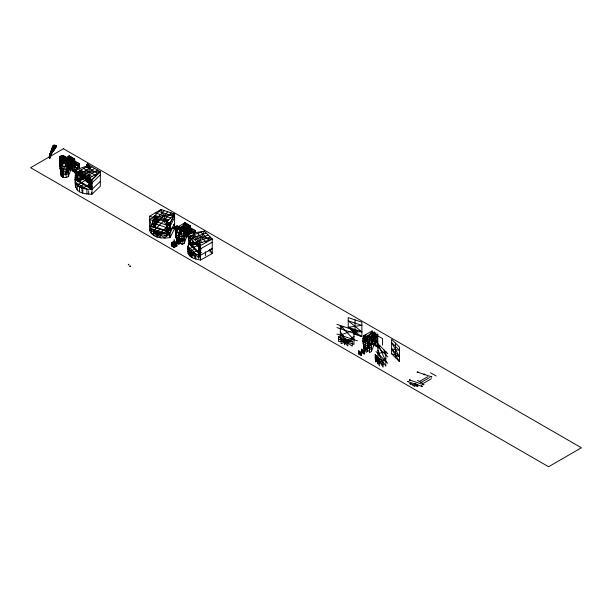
<?xml version="1.0" encoding="UTF-8"?>
<svg xmlns="http://www.w3.org/2000/svg" width="612" height="612" viewBox="0 0 612 612"><rect width="100%" height="100%" fill="white"/><g stroke="black" fill="none" stroke-linecap="round" stroke-linejoin="round"><path stroke-width="0.92" d="M65.323 157.797L64.283 156.297L62.722 156.412L61.322 157.498L60.902 161.117L60.167 162.448L60.55 163.932L61.361 164.429L62.745 164.184L64.719 162.417L64.237 163.412L69.11 164.743M60.726 157.276L60.726 156.527L61.889 155.639C65.813 155.532 67.343 159.556 67.159 162.823L68.896 164.613L69.936 164.077L67.182 161.951L66.249 160.268M61.437 156.695L61.889 155.639L64.031 156.167L64.359 157.238M61.858 168.162L62.194 176.791M64.031 156.167L61.445 155.938L60.244 156.603L59.364 158.363L59.999 161.239L60.404 159.602L60.733 160.726L59.953 160.581L59.525 157.697L61.889 155.639L63.021 156.29M61.047 162.157L60.81 163.679L61.361 164.429L62.745 164.184L62.355 162.364C60.795 161.798 60.71 159.212 62.003 158.233L60.81 157.276L59.777 157.284L60.611 158.845L63.495 159.992L65.897 158.508L65.859 157.598C64.168 154.79 61.598 159.449 59.525 157.697L60.343 159.181C59.54 161.874 61.384 164.261 64.314 162.371L60.886 162.211L63.189 161.836L63.946 162.279L66.784 161.048L65.935 157.575L64.206 156.58M59.616 158.026L59.402 158.952L60.557 159.793L60.045 161.836L61.276 162.54L61.361 164.429L61.284 163.886M51.615 151.348L52.295 151.753L50.987 151.24L50.146 153.887L50.934 154.201C50.069 154.109 49.633 154.53 50.895 154.056L50.184 153.796L49.205 157.491L49.549 157.988L50.146 153.887L52.487 146.857L53.382 145.342L55.026 145.274L56.465 145.947L55.707 147.875L50.895 154.056L49.993 157.896L50.238 154.224L51.882 148.456L53.382 145.342L55.026 145.274L55.501 146.253L52.295 151.753C46.826 169.096 50.964 145.159 56.465 145.947L52.433 152.457L51.806 152.35M60.129 159.548L59.372 160.245L60.083 163.496L59.945 168.422L61.078 171.88L61.353 176.31L63.028 177.273L66.326 177.625L68.284 176.493L71.489 168.201L74.687 172.791L79.43 163.618L73.853 160.398L69.11 163.136L67.442 162.654M66.326 177.625C65.109 172.102 66.938 166.426 65.844 160.987C65.407 158.699 63.518 155.792 60.894 156.06L59.861 157.697L59.968 157.001L61.445 155.938L63.61 155.907M67.182 161.951L67.159 162.823L65.591 163.84L63.319 163.481L61.315 163.978M49.656 157.988C49.082 155.716 51.24 151.791 50.13 155.953C48.646 159.281 50.077 152.472 50.398 154.285L50.36 153.742L49.419 157.797L49.801 156.221L50.375 156.527L49.993 157.896M50.268 153.826L49.488 156.863L50.551 153.826L50.391 154.522M64.933 163.595L64.008 163.549L63.877 160.971L61.85 157.873M66.295 158.355L66.846 159.678L65.844 160.987L63.855 161.706L61.2 159.984L60.251 162.218L60.282 161.56M64.314 162.371L62.164 163.595L60.863 163.251L60.29 162.119L61.919 163.06L62.126 164.368L60.55 163.932L60.649 162.968L61.016 163.442M50.574 154.232L50.13 153.987L49.442 156.794L50.13 155.792C49.404 155.027 50.643 156.159 49.656 156.779L49.243 156.557L49.649 156.947L50.123 155.632M60.917 171.345L60.749 169.593L60.749 174.405L61.353 176.31L60.687 165.584M49.901 157.72L50.054 154.285C49.947 153.78 49.381 162.042 49.733 155.578M178.566 226.8L176.922 225.843L175.239 227.136L176.593 227.618L177.503 228.804C175.912 232.009 173.969 238.083 178.505 239.805L180.234 238.802L180.234 243.392L178.888 244.165L177.22 243.201C176.157 237.861 175.162 232.667 175.239 227.136L176.922 225.843L178.566 226.478L182.192 228.574L182.192 230.992M363.872 349.414C364.186 344.824 361.225 340.173 363.857 335.736L365.831 334.596L365.823 341.672L363.605 342.95L364.477 351.311L365.823 350.538L365.823 347.578L364.224 348.496M371.408 348.534L369.449 349.666L368.676 346.637L368.439 341.94L369.434 338.956L371.408 337.816L371.408 351.502L369.449 352.634L369.434 338.956L377.811 334.114L377.811 347.8L374.605 343.21L371.408 351.502M50.322 154.4C49.656 153.482 50.758 155.341 50.658 153.88M62.003 158.233L63.426 160.428L60.473 160.115L59.899 158.959L60.129 157.154L61.101 156.182L62.814 155.884L65.859 157.598L66.555 158.753L67.06 162.44L65.507 163.465L63.419 163.205L63.12 160.91L66.371 159.541L64.956 156.687L65.859 157.598M88.067 178.49L87.547 179.232L87.684 180.938L87.638 178.245L87.195 178.612L87.845 181.68L88.503 179.362L87.853 178.367L87.853 181.688L89.933 181.626L88.495 181.32M63.61 174.397C63.151 170.427 64 165.6 67.435 162.96L74.687 159.112L74.687 172.791L69.11 163.136L69.11 155.892L65.912 157.735M60.083 163.496L61.246 165.095L61.078 171.88L62.753 172.844L66.012 173.234L68.284 171.918L68.98 170.457L69.936 164.077L66.241 161.499M61.246 165.095L62.914 166.059L63.028 177.273L62.432 174.749L61.537 174.236L60.932 172.752M69.615 166.433L74.687 159.112L69.11 155.892L66.976 162.05L68.284 162.807L67.297 169.333L66.012 173.234L66.218 171.865M188.603 238.558L188.603 224.872L179.607 230.066L178.023 235.804L178.635 241.35L182.185 241.556L184.143 240.424L185.796 230.969L184.143 229.699L182.185 241.556L178.635 241.35L176.967 240.386L175.445 233.134L175.437 229.347M86.72 164.888L87.332 164.835L88.449 166.862L88.488 167.994L87.432 167.612L86.72 164.888L87.508 163.871L89.574 165.653L90.354 168.392M60.557 159.793L60.489 160.298L59.739 158.301L60.534 160.359L60.091 162.126M87.08 167.382L87.049 164.467L88.12 164.376L89.574 165.653L89.635 168.308M60.473 160.115L60.282 162.256M182.843 235.283L184.143 234.534L185.398 235.253C182.345 237.02 177.931 236.844 175.522 234.075L176.593 227.618L177.74 226.624L178.566 226.478L178.566 228.896M363.605 342.95L365.196 337.212L374.184 332.018L374.184 345.711M369.457 348.894L369.457 350.37L366.152 352.283L365.28 343.921L366.863 338.184L375.86 332.989L375.86 346.675M180.792 230.487C179.324 233.983 178.49 238.496 181.389 241.518M55.707 147.875L55.386 145.84L54.261 145.266L54.782 145.824L55.914 145.694L52.869 146.322L53.412 147.431L55.065 148.303L54.629 148.15L55.707 147.875L55.394 147.018L55.883 146.811M62.577 176.378L62.944 174.359L63.449 174.206M80.478 175.69L80.868 175.866L80.524 175.43M50.008 155.563C49.197 161.614 49.419 154.178 50.391 156.534L50 157.743L50.069 156.366M87.508 163.871L86.805 166.701L87.371 167.038L89.413 166.15L87.753 164.077L87.332 164.835L88.12 164.376M50.391 154.209L50.046 154.086M50.23 154.125L50.207 154.538M175.644 236.293L175.835 235.299M176.187 236.966L176.608 236.722L176.042 237.716L176.669 238.795M52.425 147.171L54.131 148.356L55.065 148.303M89.268 181.764L89.566 179.24L87.547 179.232M60.343 159.181L60.81 157.276L62.814 155.884L62.355 156.328M189.559 244.242L190.684 238.925L192.658 237.678L206.32 233.126M196.108 254.11L198.571 258.088L199.244 254.898M199.42 254.102L200.545 248.786L212.234 242.26M59.945 159.457L59.762 160.306L60.565 161.331L60.32 159.663M87.661 178.689L87.57 180.471L89.054 180.265L89.276 180.792L89.803 180.295L88.679 180.869L88.541 180.402L89.536 180.081M50.299 153.803L49.993 154.377M50.161 156.366L49.84 157.812L50.329 156.504M62.08 165.577L62.646 163.442M198.571 258.088L198.571 243.591L204.347 231.152L190.684 235.704L190.684 245.366L196.528 242.107L188.71 243.392L187.922 246.345L188.19 253.72C190.431 258.279 196.054 259.144 200.545 260.054L212.234 253.529L212.234 239.04L204.347 231.152L188.68 233.746L188.71 245.81M49.756 157.972L50.054 154.285C49.457 156.06 49.029 159.755 50.023 156.006M60.244 161.247L60.672 159.434L60.473 161.109L61.2 160.979M177.503 228.804L180.104 230.303C178.819 233.922 177.962 238.359 180.8 241.495M60.098 159.35L60.144 157.108L60.703 156.397C64.245 156.978 64.918 160.933 65.591 163.84L67.695 165.049L68.896 164.613M76.431 180.425L78.022 174.91L79.223 173.754M90.377 188.473L91.968 182.957L100.337 174.91M49.733 157.904L50.161 156.412L49.756 156.006M77.586 171.467L76.905 176.371L75.834 177.656L75.207 177.296M86.927 181.527L86.659 181.144L86.399 181.833M89.138 182.804L88.87 182.422L88.656 183.156M183.355 233.922C180.571 233.906 176.922 233.47 175.606 230.609L176.593 227.618L184.977 222.783L190.554 226.004L190.554 233.248L185.321 233.853M60.068 158.018L61.927 159.089L64.268 156.718L65.277 157.598L63.074 159.189L60.611 158.845L59.525 157.697M150.82 227.259L149.649 230.732C153.214 238.374 162.907 238.665 170.136 237.563L174.611 228.536L174.611 214.047L160.948 209.488L149.626 216.258M151.11 226.386L153.061 220.595L155.693 217.971M165.202 235.383L166.724 236.423L167.749 233.386L170.136 237.563L170.136 223.074L174.611 214.047L153.061 217.382L153.061 227.037L160.948 219.15M168.185 232.078L170.136 226.295L174.611 217.268M66.448 158.837L66.93 161.576L65.254 162.524L64.008 162.754L62.309 161.897L60.412 162.318L61.093 160.474M87.998 181.596L87.08 178.727L86.613 179.676L87.47 179.354L87.853 178.367L87.837 180.318M182.843 228.949C180.884 232.92 180.548 237.418 182.185 241.556M50.153 156.213L49.61 157.712L49.205 157.491M63.419 163.205L62.462 164.276M178.054 243.683L179.125 240.692M59.976 159.028L59.685 159.816L60.443 160.252M176.095 231.412L177.197 228.406M87.807 182.185C88.006 180.869 89.819 182.277 88.419 182.46C87.134 182.667 88.663 180.953 88.434 181.925M61.162 163.022L60.359 162.96L60.29 162.119L60.305 163.389L61.215 163.373L60.565 163.006M178.888 244.165L178.635 241.35L182.185 244.517L184.143 243.385L187.349 235.092L188.947 237.395M60.19 162.792L60.366 162.341M80.172 174.535L80.547 174.749L80.271 174.282M80.386 174.695L80.348 174.336M63.266 160.612L61.889 160.558L59.624 159.265L60.527 158.286L59.777 157.284M61.192 156.55L61.445 155.938L62.034 156.052M62.019 156.817L60.611 158.845L60.81 157.276M87.371 167.038L87.615 166.495L86.805 166.701M49.656 156.779L50.13 155.792M153.061 227.037L155.295 222.523M160.145 219.632L149.649 225.897L151.371 228.636L151.371 233.463L170.136 232.728L174.611 223.709L173.295 225.017M357.377 331.207L336.914 324.36M88.541 180.402L88.679 180.869L89.513 180.532L89.069 180.211L89.566 179.24L88.503 179.362M49.327 156.481L49.809 155.509M69.11 169.578L73.853 160.398L77.058 164.988L71.482 161.767L79.43 163.618L79.43 169.249M184.977 236.469L189.712 227.289L195.289 230.51L195.289 232.927M193.713 233.57L195.289 230.51L187.349 228.658L192.925 231.879L189.712 227.289L184.977 230.028L176.455 227.84M157.162 219.846L153.65 226.448L167.313 230.999M49.488 156.863L50.016 155.892M170.228 225.224L166.724 231.596L172.377 228.215M60.94 158.118L62.409 160.413L61.131 160.673L61.889 160.558L62.355 162.364L61.2 162.792M87.08 178.727L86.613 179.676L87.929 179.614L87.287 179.989M174.183 247.531L176.967 242.696L174.183 241.09L171.391 242.696L171.391 245.917L174.183 247.531L176.967 245.917L176.967 242.696L171.391 242.696L174.183 247.531L174.183 239.483M371.323 339.591L372.234 338.138L368.049 336.929L372.234 330.893L372.234 344.579M67.343 162.387L71.061 157.016L71.061 170.702M72.736 171.666L72.736 157.98L68.559 164.016L72.736 165.225L69.531 167.084M180.792 228.819L184.977 222.783L190.554 233.248L184.977 231.634L190.554 228.414M184.419 230.915L188.603 224.872M185.038 233.968L190.554 226.004L176.608 227.61L176.608 231.634M374.184 332.018L370.008 338.061L374.184 339.27L370.987 341.121M367.491 345.069L368.967 342.95M375.86 332.989L371.675 339.025L375.86 340.234L371.056 343.011M369.449 346.193L377.811 334.114M88.449 166.862L89.413 166.15M55.026 145.274L54.828 146.467M88.702 182.039C88.816 181.512 87.447 182.315 88.419 182.46M59.953 160.581L60.45 159.954M65.507 163.465L64.061 162.953L65.591 163.84M60.473 161.109L61.009 160.466M86.59 181.397C87.088 180.096 88.48 181.871 87.057 181.749L86.59 181.397L87.072 180.976L87.761 181.573M179.798 233.547L182.169 230.839L184.143 229.699L184.143 235.245M87.447 178.88L86.881 179.76M153.061 217.382L160.948 209.488L166.724 221.934L166.724 231.596L170.664 227.649M164.368 210.627L156.481 218.515L153.061 220.595L159.434 219.433M159.893 219.654L167.78 211.767M153.742 227.266L156.703 224.306M171.192 212.907L163.305 220.794L166.724 225.155L170.136 237.563M163.672 220.878L153.796 230.755L153.796 235.589L160.627 233.034L165.026 233.187L165.026 238.014L151.371 228.636L165.026 233.187M166.724 221.934L174.611 214.047L170.136 223.074L149.657 216.243L149.649 230.732L151.263 229.768M159.816 229.293L156.886 232.223L156.886 237.051M169.356 222.523L166.724 225.155L170.664 224.428M170.503 223.158L160.627 233.034L160.627 237.861L151.371 228.636M166.043 231.367L168.996 228.406M61.445 155.938L59.731 157.82L60.244 156.603M64.75 162.907L63.747 163.175M82.589 175.147C80.424 176.516 81.855 176.455 81.151 176.042L81.166 176.241M97.545 173.295L86.391 166.854L78.022 171.689L78.022 181.343L82.207 177.319M91.961 179.729L75.245 170.082C76.347 177.029 72.147 187.234 79.522 191.824C83.354 193.813 87.723 194.134 91.968 194.226L91.968 179.737L100.337 171.689L89.176 165.248L75.207 170.09L75.834 170.45L75.834 179.653L75.207 179.752M85.695 176.111L75.238 179.737C75.528 188.022 85.435 189.567 91.968 189.399L100.337 181.343M60.863 163.251L61.919 163.06M63.877 160.971L62.99 161.025L61.468 158.829L62.86 159.066L65.277 157.598M60.45 158.791L59.922 158.531L59.624 159.265M63.671 157.223L64.612 156.504M59.372 160.245L60.496 159.38M62.432 174.749L66.494 174.565L68.284 173.533M60.741 159.418L61.085 159.166L59.953 158.508M60.932 164.154L61.697 163.572M87.983 182.261L88.25 181.695L88.855 182.33L87.914 181.909L88.25 181.695M88.243 182.384L88.518 181.81M73.853 160.398L73.853 166.839L69.11 163.136L74.687 159.112L67.718 159.916M188.603 236.308L184.977 230.028L190.554 226.004L180.234 232.116M61.146 159.648L63.288 159.87L65.897 158.508L66.371 159.541M64.337 156.718L63.541 156.297L62.026 156.886M196.597 251.28L198.571 250.033M377.941 347.042L379.914 345.795M383.862 359.397L385.835 358.15M163.305 230.456L166.724 228.375M340.326 328.713L343.737 326.632M350.569 338.566L353.981 336.485M151.6 226.555L149.649 219.463L153.681 217.053M175.445 233.134L176.608 232.445M362.709 341.244L363.872 340.555M368.286 344.464L371.408 342.643M66.257 159.786L71.061 157.016M69.11 158.301L66.326 159.916L69.11 155.892L74.687 166.357L78.244 169.134M67.129 161.216L72.736 157.98M66.884 161.859L71.061 159.441M67.863 163.22L72.736 160.405M66.976 165.974L68.284 165.225L69.76 166.074M69.806 164.345L74.687 161.522M60.749 169.83L60.366 169.042M69.462 165.194L71.061 164.268L68.552 163.534M69.11 166.357L73.853 163.618L79.43 166.839L74.687 169.578L69.76 166.732M66.976 168.392L68.284 167.634L69.538 168.361L67.297 169.333C63.166 169.822 58.637 167.16 59.578 162.455M59.769 164.988L60.328 167.726L59.945 168.422L60.993 170.082L65.522 171.643L68.98 170.457M69.087 169.593L79.43 163.618M78.022 174.91L91.968 166.854M94.753 168.468L83.599 174.91L83.576 176.906M78.022 181.343L85.198 177.205M97.545 170.075L86.391 176.516L89.176 181.343L90.775 188.71M78.581 181.665L82.765 179.255M87.837 178.237L87.195 178.612L87.539 179.224M89.176 178.123L100.337 171.689L100.337 186.178L91.968 194.226L91.571 192.39M88.159 178.788L77.189 185.115L77.189 189.95M83.66 184.602L79.522 186.997L79.522 191.824M86.391 186.178L89.176 184.564M88.625 187.463L91.41 185.857M89.176 168.468L89.176 187.785L91.356 186.53L91.938 186.951M175.606 230.609L184.977 225.193M178.704 229.622L179.4 229.217M182.055 229.148L186.928 226.333M179.836 232.361L180.234 232.132M188.603 227.304L183.034 230.51L180.234 229.707L176.593 227.618L179.874 227.236M178.023 235.804L180.234 234.526L180.234 229.707L183.554 231.94L185.796 230.969L184.143 230.02M185.321 232.086L186.928 231.16L182.743 229.944L186.928 223.908L177.931 229.102L176.348 234.84L176.967 240.386M185.398 233.975L188.603 232.124L185.252 231.152M184.143 236.943L195.289 230.51M171.391 245.917L176.967 242.696M178.888 239.583L178.505 239.805L181.764 240.187L184.533 239.04M179.867 241.671L177.22 243.201L176.608 238.336L176.715 239.139M372.234 330.893L363.857 335.736L363.872 342.162M362.862 338.719L366.657 336.531L363.872 336.042M367.353 336.126L372.234 333.31M364.025 340.318L367.781 338.145L367.781 335.72M368.623 337.663L374.184 334.45M365.701 341.282L369.457 339.117L369.457 336.684M370.987 338.229L375.86 335.414M363.1 343.416L363.872 342.972M368.439 341.94L377.811 336.531M365.28 343.921L368.608 342.001M363.444 345.084L363.872 344.839M363.757 345.29L365.823 344.105M365.823 345.948L364.086 346.95L364.477 346.729M365.433 346.262L368.707 344.372M368.807 346.163L365.762 347.914L366.152 347.692M368.676 346.637L377.811 341.358L369.434 338.956M365.899 349.46L369.457 347.409M358.655 354.034L364.232 350.814L364.232 354.034L358.655 350.814L358.655 354.034L361.44 355.641L361.44 349.2L364.232 350.814M369.021 348.305L371.408 346.928M419.419 381.483L427.788 376.655M421.094 382.446L429.456 377.619M431.414 378.744L423.045 383.579L417.468 380.358M199.818 255.196L200.545 260.054L200.545 245.565L212.234 239.04L190.684 235.704M190.883 251.111L195.809 259.06L195.809 254.232L187.922 246.345L188.19 248.885C190.431 253.452 196.054 254.317 200.545 255.227L212.234 248.702L209.671 249.558M387.771 353.69L375.936 341.863M63.419 156.856L64.268 156.718M52.227 148.999C50.429 147.285 56.197 150.674 53.183 149.535M60.741 162.524L60.978 161.675L61.713 162.103M86.72 181.496L87.072 180.976M86.927 181.649L87.508 180.991L87.508 181.389M69.936 164.077L67.695 165.049L66.326 164.253L67.45 162.953L66.479 164.345M185.796 230.969L183.554 231.94L182.185 231.152L184.977 222.783L184.977 230.028L189.712 233.73L189.712 227.289M184.985 237.425L182.713 238.382L179.698 238.634M347.891 341.152L341.06 343.699L341.06 338.872L347.891 341.152L347.891 345.979L341.06 338.872M89.176 187.785L91.792 186.882M194.631 239.652L208.287 235.1M210.26 237.066L196.597 241.625L198.571 246.812L199.696 254.385M190.684 245.366L197.515 243.094M191.082 245.764L196.2 244.058M198.571 243.591L212.234 239.04M200.384 244.823L188.19 248.885L188.19 253.72L200.943 249.895M194.67 249.352L189.598 251.042L189.598 255.877M198.181 252.863L199.887 252.289L199.887 244.387M201.233 252.366L198.571 253.253L201.18 252.825M52.869 146.322L53.68 146.061L53.382 145.342M60.856 161.117L63.12 160.91M81.373 188.741L90.637 183.799L82.207 178.934M60.221 161.316L63.855 161.706M379.394 360.942L375.447 361.83L375.447 357.003L379.394 360.942L379.394 365.777L375.447 357.003M53.412 147.431L54.284 147.247M89.36 180.418L88.679 180.555L89.513 180.532L89.054 180.265M178.566 226.478L175.239 227.136L176.608 227.932M88.541 180.716L89.513 180.532L88.411 180.639M65.522 171.643L66.739 171.429L66.012 173.234L66.326 172.814L66.494 174.565M189.842 244.525L188.71 236.959L191.472 236.5M181.764 240.187L182.468 240.103M69.462 166.961L74.687 166.357L69.11 163.136M63.411 162.807L64.245 162.731M86.843 178.964L87.47 179.354L86.85 179.393L86.843 178.964L87.47 179.354L87.409 177.993M60.993 162.448L62.355 162.364M353.331 331.995L361.868 331.819L348.213 320.826L361.868 325.377L348.213 327.267L348.213 317.605L361.868 322.157L361.868 336.646L353.331 333.8M342.032 339.951L353.981 339.706L340.326 325.492L340.326 338.375M352.283 341.297L338.635 341.58L338.635 336.745L352.283 341.297L352.283 346.132L338.635 336.745M87.47 179.354L86.881 179.438M60.489 162.088L60.993 162.088L60.695 161.583M78.022 171.689L100.337 171.689L91.938 179.752L91.31 179.393L91.31 188.588L91.938 189.414M89.566 179.079C84.9 178.643 80.7 175.514 77.586 172.163M175.996 226.44L177.74 226.96M50.819 151.539L51.255 151.6L50.987 151.24M61.101 160.199L62.409 160.413M67.496 167.03L62.914 166.059M399.491 361.646L391.603 348.924L399.491 350.378L391.603 342.49L399.491 356.811L391.603 353.759L391.603 339.27L399.491 347.157L399.491 361.646L391.603 353.759M53.106 147.79L54.131 148.356M180.104 230.303L182.338 231.237M70.51 165.148L74.687 166.357M178.559 228.735L181.359 229.546M365.823 336.852L367.781 337.419M370.298 338.627L367.491 337.816L367.491 351.502M49.281 157.628L49.618 157.85M158.975 211.461L172.638 216.021M155.303 212.869L170.664 217.987M155.035 215.409L168.698 219.96M154.048 216.396L167.711 220.947M149.649 219.463L170.136 226.295M172.049 227.679L174.611 228.536L172.332 226.968M156.022 224.084L169.685 228.636M149.649 225.897L170.136 232.728M151.371 231.053L165.026 235.605M153.796 233.172L160.627 235.452M361.868 331.819L348.213 327.267L361.868 336.646M336.906 327.573L357.4 334.404M336.906 334.014L357.4 340.846M338.635 339.163L352.283 343.714M341.06 341.289L347.891 343.562M417.675 372.203L431.338 376.755M409.788 380.09L423.45 384.642M408.097 381.681L421.752 386.233M410.522 383.808L417.353 386.088M51.683 148.548L52.265 148.77L51.882 148.456M53.657 149.305L52.701 148.77M54.193 149.756L53.619 149.535L53.994 149.848M187.922 251.18L195.809 254.232M383.066 362.342L375.187 359.29L375.187 354.463L383.066 362.342L383.066 367.177L375.187 354.463M179.148 238.535L175.82 236.615M88.113 181.779L89.023 182.185M66.616 161.973L68.269 162.815L66.823 162.073M50.222 154.071L50.092 154.698M49.947 154.193L50.352 154.408M50.398 155.004L50.199 153.987M49.801 156.221L50.291 156.481M61.927 159.089L64.926 161.415M85.106 175.805L79.353 172.485L79.353 174.076L87.791 178.949L87.791 177.358L82.046 174.03M83.599 168.468L96.145 175.713M62.761 156.718L64.023 157.445M63.457 157.116L64.765 158.301M194.494 233.271L189.712 230.51L184.977 233.248L188.603 235.337M64.558 158.179L65.209 159.112M64.038 158.791L64.482 159.61M66.211 160.199L66.647 160.451M65.216 159.877L65.66 160.13M59.968 157.001L60.749 157.513M61.376 157.873L62.615 158.592M66.127 160.673L66.784 161.048M65.407 160.742L65.844 160.987M184.977 230.028L190.554 233.248M80.815 170.075L91.968 176.516M71.482 164.988L77.058 168.208M187.349 231.879L190.531 233.715M59.364 158.363L59.984 158.722M430.573 372.785L436.149 376.005M61.154 159.686L59.899 158.959L60.389 159.786M79.422 170.878L90.576 177.319M61.269 160.489L61.957 160.887M61.315 160.803L62.095 161.254M59.938 160.245L61.208 161.002M184.143 232.116L185.627 232.965M61.414 161.415L60.381 160.818L60.244 159.242M61.59 161.828L60.473 160.834M60.022 161.522L60.993 162.088M75.207 170.794L91.938 180.448M60.489 162.608L62.164 163.595M62.126 164.368L60.45 163.404L61.361 164.429M75.207 172.683L77.586 174.053M89.566 178.383L89.566 180.968L91.938 182.345M91.968 182.957L75.238 173.295L76.829 180.655M75.207 175.43L76.905 176.371L76.905 171.069M91.938 185.092L90.247 184.074L89.566 180.968M75.207 177.013L75.987 177.465M91.157 186.224L91.938 186.675M75.207 177.664L75.834 178.031M91.31 186.966L91.938 187.326M75.207 178.819L75.834 179.178M78.864 180.861L90.018 187.303M91.31 188.114L91.938 188.481M75.207 179.293L75.834 179.653M91.31 188.588L91.938 188.955M75.238 179.737L91.968 189.399M61.269 173.395L62.944 174.359M62.6 176.394L61.659 175.851L61.537 174.236M177.526 242.742L178.467 243.285L178.299 241.641L177.396 241.128L177.549 242.75M361.44 350.814L364.232 352.42M81.373 189.95L82.765 190.753M171.391 242.696L176.967 245.917M415.035 383.364L417.828 384.979M171.391 244.31L174.183 245.917M358.655 352.42L361.44 354.034M412.251 384.979L415.035 386.585M350.186 341.932L340.326 335.154L353.981 330.044L353.981 344.533L352.466 343.493M89.153 165.332L89.574 165.653M391.603 348.924L399.491 356.811M375.975 345.069L387.801 356.903M375.975 351.51L387.801 363.344M375.187 356.88L383.066 364.76M375.447 359.412L379.394 363.36M200.927 232.292L208.814 240.179M197.515 233.432L206.389 242.298M194.096 234.572L201.991 242.459M208.944 250.247L212.234 253.529L209.771 249.558M192.39 235.138L200.277 243.025M188.718 233.738L200.537 245.565M195.809 243.66L201.111 248.962M188.71 236.959L200.545 248.786M191.709 245.03L199.596 252.917M188.71 243.392L200.545 255.227M187.922 248.763L189.238 250.078M190.554 251.387L195.809 256.642M188.19 251.303L192.13 255.242M184.763 231.504L183.317 230.181M350.569 328.904L353.981 333.265M340.326 331.933L343.737 336.294M153.061 223.816L156.481 228.177M78.122 186.461L77.189 185.115L82.765 188.335L82.765 193.17L81.84 191.824M361.44 349.2L364.232 354.034M358.655 350.814L361.44 355.641M78.022 178.123L80.815 182.957M176.593 227.618L177.771 229.737M91.31 186.591L90.247 184.074L90.247 178.773M87.057 181.749L86.72 181.282L87.271 181.129L87.539 181.688L86.805 181.144L87.309 180.838L87.309 181.236M383.862 349.735L385.835 354.929M377.941 350.263L379.914 355.45M190.684 242.145L192.658 247.34M65.102 159.051L65.331 159.939M175.629 231.879L175.927 233.662M60.527 164.108L60.68 165.569M395.551 343.21L395.551 357.699M382.554 345.061L382.554 338.62L376.977 335.407L376.977 341.84M379.126 358.403L379.126 363.23M377.42 358.969L377.42 363.803M355.037 319.885L355.037 334.374M345.459 339.025L345.459 343.852M344.472 340.012L344.472 344.839M205.403 251.784L205.403 255.808M199.887 254.707L199.887 257.124M192.788 237.288L192.788 245.19M191.87 252.702L191.87 255.12M190.156 250.859L190.156 255.686M186.928 223.908L186.928 237.594M184.143 238.81L184.143 243.385M182.185 239.942L182.185 244.517M180.517 227.61L180.517 230.02M178.559 240.944L178.559 242.421M170.664 230.066L170.664 232.476M167.022 221.598L167.022 230.38M167.022 232.797L167.022 235.207M166.724 233.203L166.724 236.423M158.202 233.325L158.202 235.742M157.215 231.894L157.215 236.729M157.009 218.262L157.009 223.097M154.729 217.497L154.729 226.279M90.018 181.389L90.018 186.66M88.686 190.76L88.686 193.981M86.942 193.973L86.942 189.139L75.796 182.705L75.796 187.532M85.359 175.95L85.359 177.939M83.599 176.371L83.599 178.123M81.794 173.892L81.794 175.881M79.973 173.839L79.973 180.861M68.284 164.506L68.284 167.634M68.284 170.052L68.284 176.493M128.313 264.652C128.88 265.822 129.323 263.321 128.313 264.652M129.874 266.212C130.448 267.383 130.892 264.881 129.874 266.212M184.288 239.238C184.862 240.417 185.298 237.915 184.288 239.238M407.646 381.613L408.571 381.681L407.646 381.613M409.336 380.021L410.254 380.09L409.336 380.021M409.879 383.709C410.859 385.277 411.754 382.554 409.879 383.709M417.139 372.119L418.226 372.203L417.139 372.119M414.699 383.961L415.571 384.03L414.745 383.9M416.864 386.011L417.866 386.088L416.864 386.011M423.795 374.353C424.713 375.822 425.554 373.266 423.795 374.353M421.255 386.157L422.265 386.233L421.255 386.157M423.037 384.581L423.871 384.642L423.037 384.581M430.649 376.648C431.689 378.308 432.638 375.431 430.649 376.648M63.434 148.739L30.6 167.696L548.566 466.734L581.4 447.777L63.434 148.739M177.22 238.611L176.83 238.841L177.22 238.611M385.835 351.709L377.941 353.484L385.835 366.198L385.835 351.709M160.627 233.034L156.886 232.223L153.796 230.755L160.627 233.034M385.835 361.371L377.941 358.311L377.941 343.822L385.835 361.371M192.13 252.833L188.19 248.885L192.13 257.66L192.13 252.833"/></g></svg>
